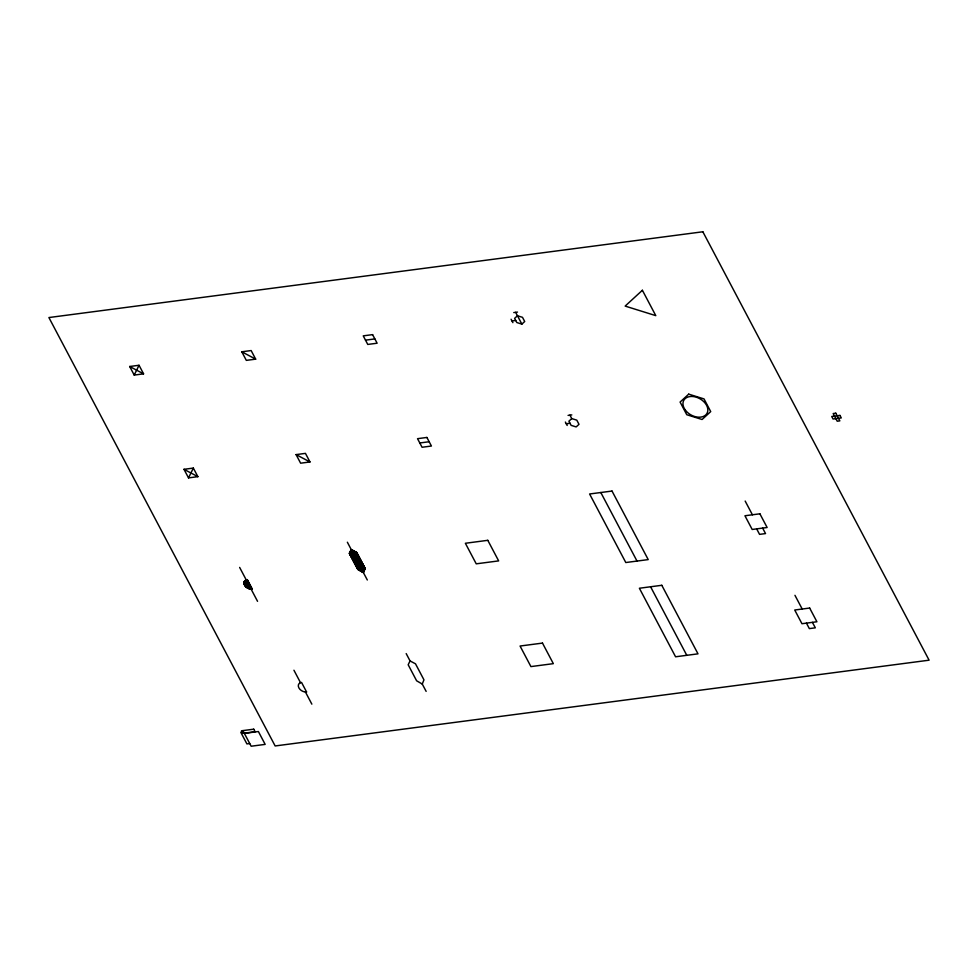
<?xml version="1.0" encoding="UTF-8"?>
<svg xmlns="http://www.w3.org/2000/svg" width="978" height="978" viewBox="0 0 978 978"><rect width="100%" height="100%" fill="white"/><g stroke="black" fill="none" stroke-linecap="round" stroke-linejoin="round"><path stroke-width="1.47" d="M367.312 579.991L363.437 572.668L365.124 568.45L356.664 552.423L351.224 549.538L347.361 542.215M426.139 691.373L422.264 684.05L423.951 679.832L415.491 663.805L410.051 660.932L406.188 653.597M134.218 375.075L139.035 365.271L129.683 366.493L134.218 375.075L143.57 373.84L139.035 365.271M188.522 477.887L193.338 468.083L183.986 469.306L188.522 477.887L197.874 476.665L193.338 468.083M363.437 572.668L357.801 569.404L349.342 553.377L351.224 549.538M410.051 660.932L408.168 664.759L416.628 680.798L422.264 684.05M521.861 324.109L524.697 321.505L522.496 317.324L517.448 315.76L514.611 318.363L516.812 322.532L521.861 324.109L515.638 312.337M571.751 418.584L568.915 421.176L571.115 425.357L576.152 426.921L579 424.318L576.788 420.149L571.751 418.584L569.942 415.149M513.768 312.581L517.509 312.092M241.786 351.787L251.15 350.564L255.674 359.146L246.322 360.369L241.786 351.787L255.674 359.146M365.503 340.148L374.855 338.926M511.983 320.943L515.712 320.454M568.071 415.393L571.812 414.904M296.089 454.611L305.442 453.376L309.977 461.958L300.625 463.193L296.089 454.611L309.977 461.958M419.806 442.973L429.159 441.738M566.274 423.755L570.015 423.266M350.894 550.223L352.19 550.052M350.699 550.614L352.752 550.345M350.503 551.005L353.302 550.638M350.32 551.396L353.853 550.932M350.124 551.788L354.415 551.225M349.928 552.179L354.965 551.519M349.733 552.57L355.527 551.812M349.549 552.961L356.078 552.105M349.354 553.352L356.628 552.399M349.513 553.707L356.836 552.741M349.696 554.049L357.019 553.083M349.867 554.392L357.202 553.426M350.051 554.734L357.373 553.768M350.234 555.076L357.557 554.11M350.417 555.418L357.74 554.453M350.601 555.761L357.924 554.795M350.772 556.103L358.107 555.137M350.955 556.445L358.278 555.48M351.139 556.788L358.461 555.822M351.322 557.13L358.645 556.164M351.505 557.472L358.828 556.506M351.689 557.815L359.012 556.849M351.86 558.157L359.183 557.191M352.043 558.499L359.366 557.533M352.227 558.841L359.549 557.876M352.41 559.184L359.733 558.23M352.593 559.526L359.916 558.572M352.765 559.868L360.087 558.915M352.948 560.211L360.271 559.257M353.131 560.553L360.454 559.599M353.315 560.895L360.637 559.942M353.498 561.238L360.821 560.284M353.669 561.58L360.992 560.626M353.853 561.922L361.175 560.969M354.036 562.264L361.359 561.311M354.219 562.607L361.542 561.653M354.403 562.949L361.726 561.995M354.574 563.304L361.897 562.338M354.757 563.646L362.08 562.68M354.941 563.988L362.263 563.022M355.124 564.33L362.447 563.365M355.307 564.673L362.63 563.707M355.479 565.015L362.801 564.049M355.662 565.357L362.985 564.392M245.747 580.076L247.373 579.868M355.845 565.7L363.168 564.734M245.062 580.529L247.556 580.211M356.029 566.042L363.351 565.076M244.659 580.956L247.74 580.553M356.212 566.384L363.535 565.418M244.39 581.348L247.911 580.895M356.383 566.727L363.718 565.761M244.207 581.739L248.094 581.238M356.567 567.069L363.889 566.103M244.084 582.13L248.278 581.58M356.75 567.411L364.073 566.445M244.023 582.497L248.461 581.922M356.933 567.753L364.256 566.788M243.999 582.876L248.644 582.265M357.117 568.096L364.439 567.13M244.011 583.23L248.815 582.607M357.288 568.438L364.623 567.472M244.06 583.597L248.999 582.949M357.471 568.78L364.794 567.827M244.133 583.952L249.182 583.291M357.655 569.123L364.977 568.169M244.243 584.306L249.366 583.634M357.899 569.465L365.1 568.511M244.378 584.648L249.549 583.976M358.413 569.758L364.953 568.903M244.549 585.003L249.72 584.318M358.926 570.052L364.794 569.282M244.732 585.345L249.903 584.661M359.452 570.357L364.635 569.673M244.952 585.675L250.087 585.003M359.965 570.651L364.476 570.064M245.197 586.018L250.27 585.345M360.479 570.956L364.329 570.443M245.466 586.348L250.454 585.688M360.992 571.25L364.171 570.834M245.771 586.666L250.625 586.03M361.518 571.555L364.012 571.225M246.114 586.996L250.808 586.372M362.031 571.849L363.865 571.604M246.48 587.313L250.991 586.714M362.545 572.142L363.706 571.996M246.896 587.619L251.175 587.057M247.361 587.925L251.358 587.399M247.886 588.23L251.529 587.741M248.485 588.511L251.713 588.084M249.207 588.78L251.896 588.426M250.123 589.025L252.079 588.768M251.945 589.159L247.251 579.624A6.161 4.279 29.5 0 0 244.573 585.052A6.161 4.279 29.5 0 0 252.263 589.123M244.378 733.378L258.388 731.532L265.172 744.392L251.163 746.226L243.559 731.886L240.759 732.253L246.908 743.903L249.708 743.537M129.683 366.493L143.57 373.84M183.986 469.306L197.874 476.665M762.644 528.096L765.542 533.585L759.564 534.367L756.666 528.878M812.425 622.35L815.322 627.827L809.344 628.61L806.447 623.133M745.175 501.066L752.412 514.783M794.955 595.321L802.192 609.025M511.078 319.231L512.888 322.654M565.37 422.044L567.179 425.467M600.81 492.521L637.008 561.066M650.59 586.776L686.788 655.321M239.634 567.411L246.212 579.868M251.126 589.159L257.544 601.323M293.938 670.236L300.515 682.693M305.429 691.984L311.848 704.148M642.387 290.27L625.15 306.09L655.786 315.637L642.387 290.27M688.708 394.146L680.089 402.056L686.776 414.733L702.094 419.501L710.713 411.591L704.026 398.914L688.708 394.146M702.852 231.774L48.9 317.544L275.148 745.957L929.1 660.187L702.852 231.774M372.594 334.635L363.241 335.857L367.765 344.439L377.129 343.217L372.594 334.635M426.897 437.447L417.533 438.682L422.068 447.264L431.42 446.029L426.897 437.447M835.799 413.193L833.17 413.547L837.217 421.212L839.845 420.858L835.799 413.193M839.955 415.405L831.728 416.481L833.06 419.012L841.288 417.924L839.955 415.405M612.02 491.054L589.6 493.988L625.798 562.533L648.218 559.599L612.02 491.054M487.79 540.321L465.369 543.267L476.237 563.829L498.658 560.895L487.79 540.321M759.894 513.805L744.943 515.761L752.18 529.465L767.131 527.509L759.894 513.805M661.8 585.296L639.38 588.243L675.578 656.788L697.999 653.842L661.8 585.296M542.484 643.096L520.064 646.03L530.92 666.593L553.34 663.659L542.484 643.096M809.662 608.047L794.723 610.015L801.96 623.719L816.911 621.764L809.662 608.047M253.742 729.185L241.48 730.786L242.837 733.366L255.099 731.752L253.742 729.185M306.566 691.947L301.542 682.436A6.161 4.279 29.5 0 0 298.877 687.876A6.161 4.279 29.5 0 0 306.566 691.947M685.419 410.21A13.325 9.254 29.5 0 0 706.85 413.633A13.325 9.254 29.5 0 0 693.94 396.628A13.325 9.254 29.5 0 0 685.419 410.21"/></g></svg>
